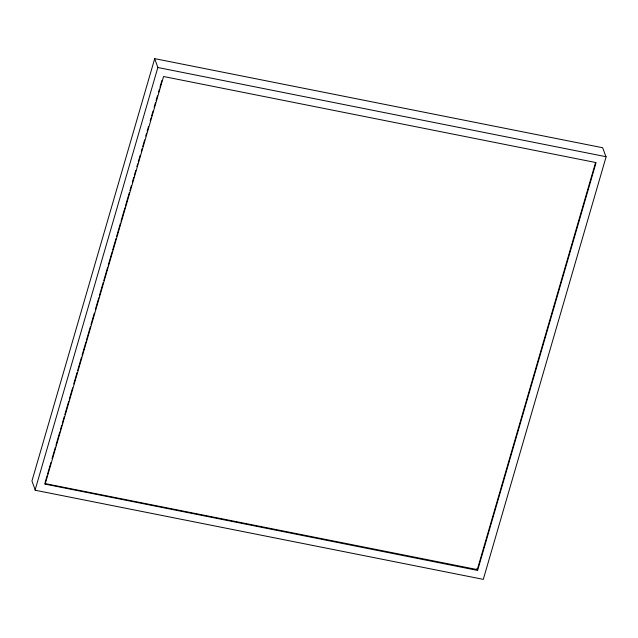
<?xml version="1.0" encoding="UTF-8"?>
<svg xmlns="http://www.w3.org/2000/svg" width="638" height="638" viewBox="0 0 638 638"><rect width="100%" height="100%" fill="white"/><g stroke="black" fill="none" stroke-linecap="round" stroke-linejoin="round"><path stroke-width="0.96" d="M35.066 490.151L157.849 67.508L154.707 58.64L602.671 147.737L606.06 157.004L483.293 579.36L35.329 490.263L31.94 480.996L154.707 58.64M45.075 484.346L163.559 76.512L596.091 162.594L477.607 570.428L45.146 484.122M45.091 482.575L47.037 475.876M47.595 473.954L50.936 462.47M52.045 458.642L55.386 447.15M55.937 445.236L59.836 431.838M60.387 429.924L61.782 425.139M62.333 423.225L64.286 416.518M64.837 414.604L68.729 401.206M69.287 399.292L72.628 387.8M73.737 383.972L77.078 372.488M77.629 370.574L81.528 357.168M82.079 355.254L85.978 341.856M86.529 339.942L90.429 326.536M90.979 324.622L94.32 313.138M95.429 309.302L98.77 297.818M99.329 295.904L103.22 282.506M103.779 280.584L107.67 267.186M108.221 265.272L112.121 251.866M112.671 249.952L116.012 238.468M116.571 236.554L120.462 223.148M121.021 221.234L124.912 207.836M125.471 205.922L129.362 192.517M129.921 190.602L131.308 185.817M132.417 181.989L133.813 177.204M134.371 175.291L135.758 170.498M136.867 166.67L137.704 163.799M138.263 161.885L140.208 155.186M141.317 151.358L142.154 148.487M142.713 146.573L144.659 139.866M145.767 136.038L146.604 133.167M147.163 131.253L148.55 126.468M150.217 120.726L151.054 117.855M151.613 115.933L153 111.148M154.117 107.32L155.505 102.535M156.063 100.621L157.45 95.836M158.567 92.008L159.396 89.129M159.955 87.215L161.9 80.516M595.509 162.762L477.304 569.606L44.812 483.532M157.849 67.508L606.076 156.717M477.575 570.364L476.865 568.442"/></g></svg>
